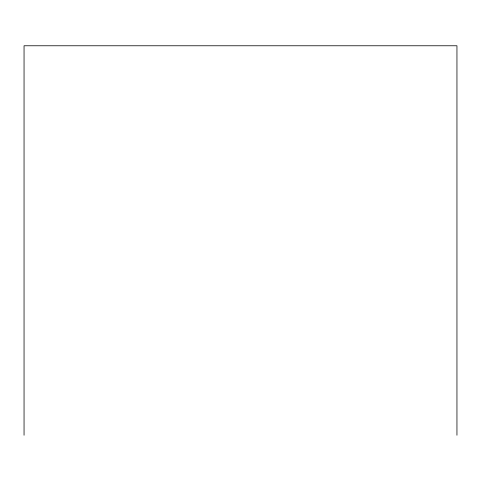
<?xml version="1.0" encoding="UTF-8"?>
<svg xmlns="http://www.w3.org/2000/svg" width="481" height="481" viewBox="0 0 481 481"><rect width="100%" height="100%" fill="white"/><g stroke="black" fill="none" stroke-linecap="round" stroke-linejoin="round"><path stroke-width="0.72" d="M456.95 435.233L456.95 45.767L24.05 45.767L24.05 435.233"/></g></svg>
